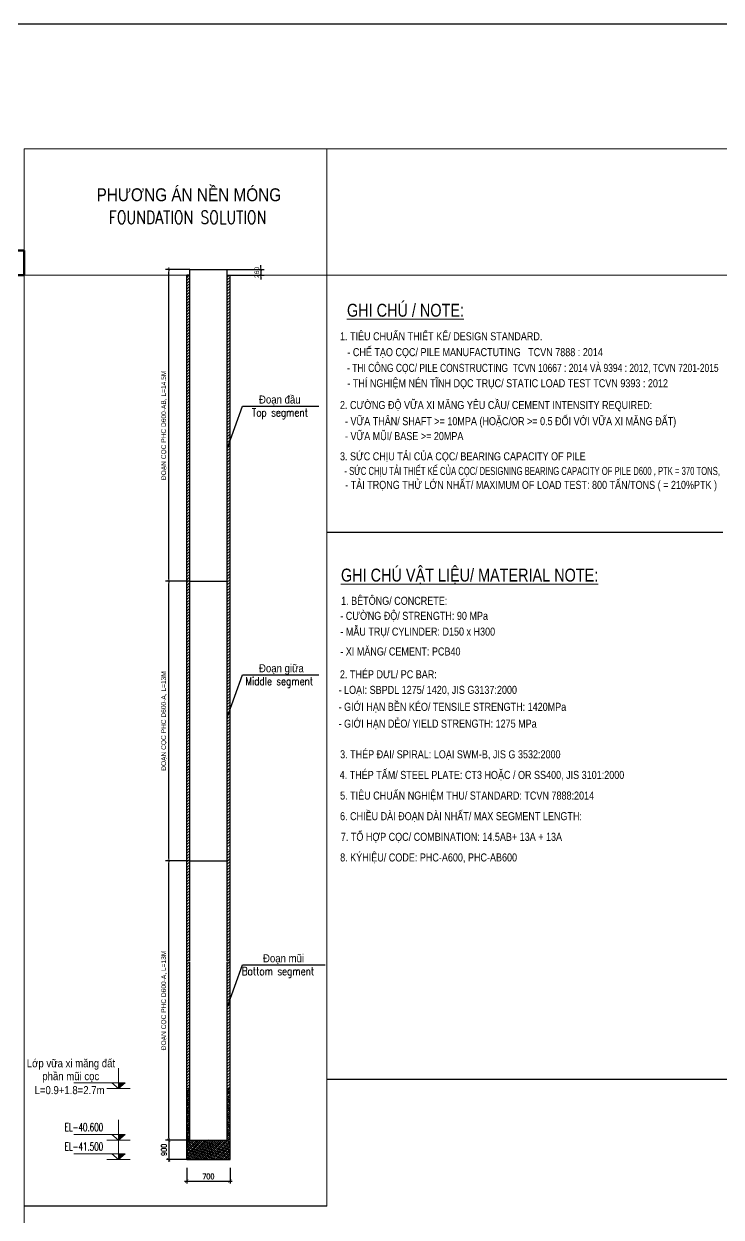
# Model space of a CAD drawing. Header units: millimetres. Extents: x -2123450 to -961021, y -260876 to 649159.
# Drawn here: x -1499517 to -1467108, y 125605 to 181114 of the extents above; entities that cross this region are included whole.
import ezdxf
from ezdxf.enums import TextEntityAlignment as Align

# ---------------------------------------------------------------- set-up
doc = ezdxf.new("R2010")
doc.units = ezdxf.units.MM
doc.header["$LTSCALE"] = 1000
doc.header["$MEASUREMENT"] = 0
doc.header["$PDMODE"] = 66
doc.layers.get('0').update_dxf_attribs({"linetype": 'CONTINUOUS'})
doc.layers.get('DEFPOINTS').update_dxf_attribs({"linetype": 'CONTINUOUS'})
doc.layers.add('dim', color=7, linetype='CONTINUOUS')
for name, color, linetype, lineweight in [('NDC_S_CONTINUOUS', 3, 'CONTINUOUS', 20), ('NDC_S_DIM', 1, 'CONTINUOUS', 9), ('NDC_S_ENG TEXT', 2, 'CONTINUOUS', 9), ('NDC_S_FOUNDATION NAME', 7, 'CONTINUOUS', 20), ('NDC_S_LEADER', 1, 'CONTINUOUS', 9), ('NDC_S_LEVEL', 3, 'CONTINUOUS', 20), ('NDC_S_LEVEL TEXT', 7, 'CONTINUOUS', 20), ('NDC_S_VN TEXT', 7, 'CONTINUOUS', 9)]:
    doc.layers.add(name, color=color, linetype=linetype, lineweight=lineweight)
doc.styles.add('NDC_ARIAL', font='arial.ttf', dxfattribs={"width": 0.8})
doc.styles.add('NDC_ROMANS', font='romans.shx', dxfattribs={"width": 0.8, "bigfont": 'vns.shx'})
doc.styles.add('ROMANS', font='romans', dxfattribs={"width": 0.75, "bigfont": 'vns'})
doc.dimstyles.new('Copy of NDC_1-100', dxfattribs={"dimscale": 100, "dimtxt": 2.2, "dimasz": 1, "dimexe": 1.5, "dimexo": 0, "dimgap": 0.8, "dimtad": 1, "dimdec": 0, "dimlfac": 1.5, "dimdsep": 46, "dimtxsty": 'NDC_ARIAL', "dimblk": 'DIMMARK', "dimcen": 49999.938995, "dimdle": 1.5, "dimclrd": 1, "dimclre": 1, "dimclrt": 3, "dimadec": 0, "dimazin": 0, "dimtfac": 1, "dimtdec": 0, "dimtix": 1, "dimtmove": 2, "dimatfit": 3, "dimfxl": 1, "dimarcsym": 0})
doc.dimstyles.new('DIM100', dxfattribs={"dimscale": 100, "dimtxt": 2.5, "dimasz": 1.5, "dimexe": 1, "dimexo": 0, "dimgap": 1, "dimtad": 1, "dimdec": 0, "dimzin": 0, "dimdsep": 46, "dimtxsty": 'ROMANS', "dimblk": 'ARCHTICK', "dimcen": 0, "dimdle": 1, "dimclrd": 1, "dimclre": 1, "dimclrt": 2, "dimadec": 0, "dimazin": 0, "dimtfac": 1, "dimtdec": 0, "dimtix": 1, "dimtofl": 0, "dimtmove": 2, "dimatfit": 3, "dimldrblk": 'ARCHTICK', "dimfxl": 40, "dimtolj": 1, "dimtzin": 0, "dimarcsym": 0})
doc.dimstyles.new('NDC_1-100', dxfattribs={"dimscale": 100, "dimtxt": 2.2, "dimasz": 1, "dimexe": 1.5, "dimexo": 2, "dimgap": 0.8, "dimtad": 1, "dimdec": 0, "dimdsep": 46, "dimtxsty": 'NDC_ARIAL', "dimblk": 'DIMMARK', "dimcen": 49999.938995, "dimdle": 1.5, "dimclrd": 1, "dimclre": 1, "dimclrt": 3, "dimadec": 0, "dimazin": 0, "dimtfac": 1, "dimtdec": 0, "dimtix": 1, "dimtmove": 2, "dimatfit": 3, "dimfxl": 1, "dimarcsym": 0})
pattern_1 = [(45, (-1681382.09, -80588.645), (-66.29126, 66.29126), [])]

# ---------------------------------------------------------------- blocks, each defined once
blk = doc.blocks.new('TRỤ DC HK4-B3')
at = {"layer": 'NDC_S_CONTINUOUS', "lineweight": 100}
blk.add_lwpolyline([(21936, -4721), (16392, -4721), (16392, -5871), (21936, -5871)], close=True, dxfattribs=at)
blk = doc.blocks.new('COT CAO DO')
at = {"layer": 'NDC_S_LEVEL'}
h = blk.add_hatch(color=256, dxfattribs=at)
h.dxf.hatch_style = 1
h.paths.add_polyline_path([(48207, 284502), (48521, 284502), (48207, 284239)])
for p, q in [((48207, 284239), (48207, 285183)), ((48521, 284502), (46132, 284502)), ((48745, 284239), (47669, 284239)), ((47893, 284502), (48207, 284239)), ((48521, 284502), (48207, 284239))]:
    blk.add_line(p, q, dxfattribs=at)
blk = doc.blocks.new('DIMMARK')
at = {"layer": 'NDC_S_DIM', "color": 1}
blk.add_line((-1.5, 0), (1, 0), dxfattribs=at)
at = {"layer": 'NDC_S_DIM', "color": 2, "const_width": 0.15}
blk.add_lwpolyline([(-0.5, -0.5), (0.5, 0.5)], dxfattribs=at)
blk = doc.blocks.new('*D377')
at = {"layer": 'DEFPOINTS', "color": 0, "transparency": 16777216}
for p in [(-1492781, 155184), (-1491947, 155184), (-1491822, 142184)]:
    blk.add_point(p, dxfattribs=at)
at = {"layer": 'dim', "color": 1, "lineweight": -2, "transparency": 16777216}
for p, q in [((-1491947, 155184), (-1492931, 155184)), ((-1492781, 142284), (-1492781, 155084)), ((-1491822, 142184), (-1492931, 142184))]:
    blk.add_line(p, q, dxfattribs=at)
at = {"layer": 'dim', "color": 1, "lineweight": -2, "transparency": 16777216, "xscale": 100, "yscale": 100, "zscale": 100}
for p, rotation in [((-1492781, 155184), 90), ((-1492781, 142184), 270)]:
    blk.add_blockref('DIMMARK', p, dxfattribs=dict(at, rotation=rotation))
at = {"layer": 'dim', "color": 3, "transparency": 16777216, "insert": (-1492997, 148684), "char_height": 220, "attachment_point": 5, "rotation": 90, "style": 'NDC_ARIAL'}
blk.add_mtext('ĐOẠN CỌC PHC D600-A, L=13M', dxfattribs=at)
blk = doc.blocks.new('*D378')
at = {"layer": 'DEFPOINTS', "color": 0, "transparency": 16777216}
for p in [(-1492781, 142184), (-1491947, 142184), (-1491822, 129184)]:
    blk.add_point(p, dxfattribs=at)
at = {"layer": 'dim', "color": 1, "lineweight": -2, "transparency": 16777216}
for p, q in [((-1491947, 142184), (-1492931, 142184)), ((-1492781, 129284), (-1492781, 142084)), ((-1491822, 129184), (-1492931, 129184))]:
    blk.add_line(p, q, dxfattribs=at)
at = {"layer": 'dim', "color": 1, "lineweight": -2, "transparency": 16777216, "xscale": 100, "yscale": 100, "zscale": 100}
for p, rotation in [((-1492781, 142184), 90), ((-1492781, 129184), 270)]:
    blk.add_blockref('DIMMARK', p, dxfattribs=dict(at, rotation=rotation))
at = {"layer": 'dim', "color": 3, "transparency": 16777216, "insert": (-1492997, 135684), "char_height": 220, "attachment_point": 5, "rotation": 90, "style": 'NDC_ARIAL'}
blk.add_mtext('ĐOẠN CỌC PHC D600-A, L=13M', dxfattribs=at)
blk = doc.blocks.new('_ArchTick')
at = {"color": 0, "linetype": 'ByBlock', "lineweight": 0, "const_width": 0.15}
blk.add_lwpolyline([(-0.5, -0.5), (0.5, 0.5)], dxfattribs=at)
blk = doc.blocks.new('*D379')
at = {"color": 1, "lineweight": -2, "transparency": 16777216}
for p, q in [((-1491947, 129184), (-1492881, 129184)), ((-1492781, 129284), (-1492781, 128184)), ((-1491947, 128284), (-1492881, 128284))]:
    blk.add_line(p, q, dxfattribs=at)
at = {"layer": 'DEFPOINTS', "color": 0, "transparency": 16777216}
for p in [(-1491947, 129184), (-1492781, 128284), (-1491947, 128284)]:
    blk.add_point(p, dxfattribs=at)
at = {"color": 1, "lineweight": -2, "transparency": 16777216, "xscale": 150, "yscale": 150, "zscale": 150}
for p, rotation in [((-1492781, 129184), 90), ((-1492781, 128284), 270)]:
    blk.add_blockref('_ArchTick', p, dxfattribs=dict(at, rotation=rotation))
at = {"color": 2, "transparency": 16777216, "insert": (-1493006, 128734), "char_height": 250, "attachment_point": 5, "rotation": 90, "style": 'ROMANS'}
blk.add_mtext('\\A1;900', dxfattribs=at)
blk = doc.blocks.new('*D348')
at = {"layer": 'DEFPOINTS', "color": 0, "transparency": 16777216}
for p in [(-1492781, 169684), (-1491810, 169684), (-1491822, 155184)]:
    blk.add_point(p, dxfattribs=at)
at = {"layer": 'dim', "color": 1, "lineweight": -2, "transparency": 16777216}
for p, q in [((-1491810, 169684), (-1492931, 169684)), ((-1492781, 155284), (-1492781, 169584)), ((-1491822, 155184), (-1492931, 155184))]:
    blk.add_line(p, q, dxfattribs=at)
at = {"layer": 'dim', "color": 1, "lineweight": -2, "transparency": 16777216, "xscale": 100, "yscale": 100, "zscale": 100}
for p, rotation in [((-1492781, 169684), 90), ((-1492781, 155184), 270)]:
    blk.add_blockref('DIMMARK', p, dxfattribs=dict(at, rotation=rotation))
at = {"layer": 'dim', "color": 3, "transparency": 16777216, "insert": (-1492997, 162434), "char_height": 220, "attachment_point": 5, "rotation": 90, "style": 'NDC_ARIAL'}
blk.add_mtext('ĐOẠN CỌC PHC D600-AB, L=14.5M', dxfattribs=at)
blk = doc.blocks.new('*D349')
at = {"layer": 'DEFPOINTS', "color": 0, "transparency": 16777216}
for p in [(-1490060, 169684), (-1490060, 169424), (-1488500, 169424)]:
    blk.add_point(p, dxfattribs=at)
at = {"layer": 'dim', "color": 1, "lineweight": -2, "transparency": 16777216}
for p, q in [((-1488500, 169784), (-1488500, 169884)), ((-1490060, 169684), (-1488350, 169684)), ((-1490060, 169424), (-1488350, 169424)), ((-1488500, 169684), (-1488500, 169424)), ((-1488500, 169324), (-1488500, 169224))]:
    blk.add_line(p, q, dxfattribs=at)
at = {"layer": 'dim', "color": 1, "lineweight": -2, "transparency": 16777216, "xscale": 100, "yscale": 100, "zscale": 100}
for p, rotation in [((-1488500, 169684), 270), ((-1488500, 169424), 90)]:
    blk.add_blockref('DIMMARK', p, dxfattribs=dict(at, rotation=rotation))
at = {"layer": 'dim', "color": 3, "transparency": 16777216, "insert": (-1488692, 169554), "char_height": 220, "attachment_point": 5, "rotation": 90, "style": 'NDC_ARIAL'}
blk.add_mtext('260', dxfattribs=at)
blk = doc.blocks.new('*D868')
at = {"color": 1, "lineweight": -2, "transparency": 16777216}
for p, q in [((-1491947, 127900), (-1491947, 127175)), ((-1489935, 127900), (-1489935, 127175)), ((-1492047, 127275), (-1489835, 127275))]:
    blk.add_line(p, q, dxfattribs=at)
at = {"layer": 'DEFPOINTS', "color": 0, "transparency": 16777216}
for p in [(-1491947, 127900), (-1489935, 127900), (-1489935, 127275)]:
    blk.add_point(p, dxfattribs=at)
at = {"color": 1, "lineweight": -2, "transparency": 16777216, "xscale": 150, "yscale": 150, "zscale": 150, "rotation": 180}
blk.add_blockref('_ArchTick', (-1491947, 127275), dxfattribs=at)
at = {"color": 1, "lineweight": -2, "transparency": 16777216, "xscale": 150, "yscale": 150, "zscale": 150}
blk.add_blockref('_ArchTick', (-1489935, 127275), dxfattribs=at)
at = {"color": 2, "transparency": 16777216, "insert": (-1490941, 127500), "char_height": 250, "attachment_point": 5, "style": 'ROMANS'}
blk.add_mtext('\\A1;700', dxfattribs=at)

msp = doc.modelspace()

# ---------------------------------------------------------------- hatches: boundary and pattern name
h = msp.add_hatch()
h.set_pattern_fill('ANSI31', color=256, scale=750, style=0)
h.set_pattern_definition(pattern_1)
h.paths.add_polyline_path([(-1489935.25, 142762.75), (-1489957.88, 142762.75, -1), (-1490039.84, 142762.75, -1), (-1489957.88, 142762.75), (-1489935.25, 142762.75), (-1489935.25, 146479.53), (-1490060.25, 146479.53), (-1490060.25, 137521.36), (-1489935.25, 137521.36)])
h.paths.add_polyline_path([(-1491810.25, 146479.53), (-1491935.25, 146479.53), (-1491935.25, 137521.36), (-1491810.25, 137521.36)])
h.paths.add_polyline_path([(-1505991.96, 134582.03), (-1505991.96, 139982.69), (-1506532.14, 139982.69), (-1506532.14, 134582.03)], flags=9)
h.paths.add_polyline_path([(-1505925.25, 131867.4), (-1505925.25, 132949.73), (-1506543.46, 132949.73), (-1506543.46, 131867.4)], flags=9)
h.paths.add_polyline_path([(-1505925.25, 131867.4), (-1505925.25, 132949.73), (-1506543.46, 132949.73), (-1506543.46, 131867.4)], flags=9)
h.paths.add_polyline_path([(-1505991.96, 142582.03), (-1505991.96, 147982.69), (-1506532.14, 147982.69), (-1506532.14, 142582.03)], flags=9)
h.paths.add_polyline_path([(-1505991.96, 150082.03), (-1505991.96, 155482.69), (-1506532.14, 155482.69), (-1506532.14, 150082.03)], flags=9)
h.paths.add_polyline_path([(-1501302.26, 143566.75), (-1501302.26, 155263.68), (-1501920.48, 155263.68), (-1501920.48, 143566.75)], flags=9)
h.paths.add_polyline_path([(-1503921.21, 130739.86), (-1503071.96, 130739.86), (-1503071.96, 131358.07), (-1503921.21, 131358.07)], flags=9)
h.paths.add_polyline_path([(-1518145.3, 131867.4), (-1518145.3, 132949.73), (-1518763.51, 132949.73), (-1518763.51, 131867.4)], flags=9)
h.paths.add_polyline_path([(-1518145.3, 131867.4), (-1518145.3, 132949.73), (-1518763.51, 132949.73), (-1518763.51, 131867.4)], flags=9)
h.paths.add_polyline_path([(-1518212.01, 152832.03), (-1518212.01, 158232.69), (-1518752.19, 158232.69), (-1518752.19, 152832.03)], flags=9)
h.paths.add_polyline_path([(-1513423.88, 132781.42), (-1513423.88, 133863.75), (-1514042.1, 133863.75), (-1514042.1, 132781.42)], flags=9)
h.paths.add_polyline_path([(-1513522.32, 146316.75), (-1513522.32, 158013.68), (-1514140.53, 158013.68), (-1514140.53, 146316.75)], flags=9)
h.paths.add_polyline_path([(-1516141.26, 130739.86), (-1515292.01, 130739.86), (-1515292.01, 131358.07), (-1516141.26, 131358.07)], flags=9)
h.paths.add_polyline_path([(-1482092.07, 134582.03), (-1482092.07, 139982.69), (-1482632.24, 139982.69), (-1482632.24, 134582.03)], flags=9)
h.paths.add_polyline_path([(-1482025.36, 131767.4), (-1482025.36, 132849.73), (-1482643.57, 132849.73), (-1482643.57, 131767.4)], flags=9)
h.paths.add_polyline_path([(-1482092.07, 142582.03), (-1482092.07, 147982.69), (-1482632.24, 147982.69), (-1482632.24, 142582.03)], flags=9)
h.paths.add_polyline_path([(-1482092.07, 150082.03), (-1482092.07, 155482.69), (-1482632.24, 155482.69), (-1482632.24, 150082.03)], flags=9)
h.paths.add_polyline_path([(-1477402.37, 143891.51), (-1477402.37, 155238.92), (-1478020.59, 155238.92), (-1478020.59, 143891.51)], flags=9)
h.paths.add_polyline_path([(-1480019.89, 130539.86), (-1479170.64, 130539.86), (-1479170.64, 131158.07), (-1480019.89, 131158.07)], flags=9)
h.paths.add_polyline_path([(-1493363.81, 131767.4), (-1493363.81, 132849.73), (-1493982.02, 132849.73), (-1493982.02, 131767.4)], flags=9)
h.paths.add_polyline_path([(-1488740.82, 146466.75), (-1488740.82, 158163.68), (-1489359.04, 158163.68), (-1489359.04, 146466.75)], flags=9)
h.paths.add_polyline_path([(-1491358.34, 130539.86), (-1490509.09, 130539.86), (-1490509.09, 131158.07), (-1491358.34, 131158.07)], flags=9)
h.paths.add_polyline_path([(-1488642.39, 132831.42), (-1488642.39, 133913.75), (-1489260.61, 133913.75), (-1489260.61, 132831.42)], flags=9)
h.paths.add_polyline_path([(-1501203.83, 132781.42), (-1501203.83, 133863.75), (-1501822.05, 133863.75), (-1501822.05, 132781.42)], flags=9)
h.paths.add_polyline_path([(-1518212.01, 143832.03), (-1518212.01, 149232.69), (-1518752.19, 149232.69), (-1518752.19, 143832.03)], flags=9)
h.paths.add_polyline_path([(-1518212.01, 134832.03), (-1518212.01, 140232.69), (-1518752.19, 140232.69), (-1518752.19, 134832.03)], flags=9)
h.paths.add_polyline_path([(-1477303.94, 132831.42), (-1477303.94, 133913.75), (-1477922.16, 133913.75), (-1477922.16, 132831.42)], flags=9)
h.paths.add_polyline_path([(-1493430.52, 152832.03), (-1493430.52, 158232.69), (-1493970.69, 158232.69), (-1493970.69, 152832.03)], flags=9)
h.paths.add_polyline_path([(-1493430.52, 143832.03), (-1493430.52, 149232.69), (-1493970.69, 149232.69), (-1493970.69, 143832.03)], flags=9)
h.paths.add_polyline_path([(-1493430.52, 134832.03), (-1493430.52, 140232.69), (-1493970.69, 140232.69), (-1493970.69, 134832.03)], flags=9)
h.paths.add_polyline_path([(-1477087.97, 136631.88), (-1472191.79, 136631.88), (-1472191.79, 137825.6), (-1477087.97, 137825.6)], flags=9)
h.paths.add_polyline_path([(-1476628.68, 136031.22), (-1472832.22, 136031.22), (-1472832.22, 136649.43), (-1476628.68, 136649.43)], flags=9)
h.paths.add_polyline_path([(-1500987.86, 136331.88), (-1496091.68, 136331.88), (-1496091.68, 137525.6), (-1500987.86, 137525.6)], flags=9)
h.paths.add_polyline_path([(-1500750.69, 135731.22), (-1496954.23, 135731.22), (-1496954.23, 136349.43), (-1500750.69, 136349.43)], flags=9)
h.paths.add_polyline_path([(-1487003.53, 133106.84), (-1485083.21, 133106.84), (-1485083.21, 133725.06), (-1487003.53, 133725.06)], flags=9)
h.paths.add_polyline_path([(-1487957.31, 131921.12), (-1484572.79, 131921.12), (-1484572.79, 133115.05), (-1487957.31, 133115.05)], flags=9)
h.paths.add_polyline_path([(-1475062.46, 164779.27), (-1473608.09, 164779.27), (-1473608.09, 165397.48), (-1475062.46, 165397.48)], flags=9)
h.paths.add_polyline_path([(-1476884.53, 164183.67), (-1473032.21, 164183.67), (-1473032.21, 164801.88), (-1476884.53, 164801.88)], flags=9)
h.paths.add_polyline_path([(-1494144.52, 128967.98), (-1487826.72, 128967.98), (-1487826.72, 130161.91), (-1494144.52, 130161.91)], flags=9)
h.paths.add_polyline_path([(-1488443.64, 142159.55), (-1483547.46, 142159.55), (-1483547.46, 143353.48), (-1488443.64, 143353.48)], flags=9)
h.paths.add_polyline_path([(-1488426.42, 136631.88), (-1483530.24, 136631.88), (-1483530.24, 137825.6), (-1488426.42, 137825.6)], flags=9)
h.paths.add_polyline_path([(-1487967.13, 136031.22), (-1484170.67, 136031.22), (-1484170.67, 136649.43), (-1487967.13, 136649.43)], flags=9)
h.paths.add_polyline_path([(-1487144.21, 169572.95), (-1485596.53, 169572.95), (-1485596.53, 170191.16), (-1487144.21, 170191.16)], flags=9)
h.paths.add_polyline_path([(-1488108.21, 168387.23), (-1483968.17, 168387.23), (-1483968.17, 169581.16), (-1488108.21, 169581.16)], flags=9)
h.paths.add_polyline_path([(-1495399.52, 170831.94), (-1493607.09, 170831.94), (-1493607.09, 171450.15), (-1495399.52, 171450.15)], flags=9)
h.paths.add_polyline_path([(-1495591.29, 169634.36), (-1493508.07, 169634.36), (-1493508.07, 170828.09), (-1495591.29, 170828.09)], flags=9)
h.paths.add_polyline_path([(-1482806.07, 128967.98), (-1476488.27, 128967.98), (-1476488.27, 130161.91), (-1482806.07, 130161.91)], flags=9)
h.paths.add_polyline_path([(-1477105.19, 142159.55), (-1472209.01, 142159.55), (-1472209.01, 143353.48), (-1477105.19, 143353.48)], flags=9)
h.paths.add_polyline_path([(-1475665.08, 133106.84), (-1473744.76, 133106.84), (-1473744.76, 133725.06), (-1475665.08, 133725.06)], flags=9)
h.paths.add_polyline_path([(-1476618.85, 131921.12), (-1473234.34, 131921.12), (-1473234.34, 133115.05), (-1476618.85, 133115.05)], flags=9)
h.paths.add_polyline_path([(-1475805.76, 169572.95), (-1474258.08, 169572.95), (-1474258.08, 170191.16), (-1475805.76, 170191.16)], flags=9)
h.paths.add_polyline_path([(-1476769.76, 168387.23), (-1472629.72, 168387.23), (-1472629.72, 169581.16), (-1476769.76, 169581.16)], flags=9)
h.paths.add_polyline_path([(-1499843.95, 164779.27), (-1498389.58, 164779.27), (-1498389.58, 165397.48), (-1499843.95, 165397.48)], flags=9)
h.paths.add_polyline_path([(-1500784.42, 164183.67), (-1496932.1, 164183.67), (-1496932.1, 164801.88), (-1500784.42, 164801.88)], flags=9)
h.paths.add_polyline_path([(-1518926.01, 128967.98), (-1512608.21, 128967.98), (-1512608.21, 130161.91), (-1518926.01, 130161.91)], flags=9)
h.paths.add_polyline_path([(-1513225.13, 142159.55), (-1508328.95, 142159.55), (-1508328.95, 143353.48), (-1513225.13, 143353.48)], flags=9)
h.paths.add_polyline_path([(-1513207.91, 136331.88), (-1508311.73, 136331.88), (-1508311.73, 137525.6), (-1513207.91, 137525.6)], flags=9)
h.paths.add_polyline_path([(-1512970.74, 135731.22), (-1509174.28, 135731.22), (-1509174.28, 136349.43), (-1512970.74, 136349.43)], flags=9)
h.paths.add_polyline_path([(-1511785.02, 133306.84), (-1509864.7, 133306.84), (-1509864.7, 133925.06), (-1511785.02, 133925.06)], flags=9)
h.paths.add_polyline_path([(-1512738.8, 132121.12), (-1509354.28, 132121.12), (-1509354.28, 133315.05), (-1512738.8, 133315.05)], flags=9)
h.paths.add_polyline_path([(-1511925.7, 169572.95), (-1510378.02, 169572.95), (-1510378.02, 170191.16), (-1511925.7, 170191.16)], flags=9)
h.paths.add_polyline_path([(-1512889.7, 168387.23), (-1508749.66, 168387.23), (-1508749.66, 169581.16), (-1512889.7, 169581.16)], flags=9)
h.paths.add_polyline_path([(-1520181.01, 170831.94), (-1518388.58, 170831.94), (-1518388.58, 171450.15), (-1520181.01, 171450.15)], flags=9)
h.paths.add_polyline_path([(-1520372.78, 169634.36), (-1518289.56, 169634.36), (-1518289.56, 170828.09), (-1520372.78, 170828.09)], flags=9)
h.paths.add_polyline_path([(-1506705.96, 128967.98), (-1500388.16, 128967.98), (-1500388.16, 130161.91), (-1506705.96, 130161.91)], flags=9)
h.paths.add_polyline_path([(-1501005.08, 142159.55), (-1496108.9, 142159.55), (-1496108.9, 143353.48), (-1501005.08, 143353.48)], flags=9)
h.paths.add_polyline_path([(-1499564.97, 133306.84), (-1497644.65, 133306.84), (-1497644.65, 133925.06), (-1499564.97, 133925.06)], flags=9)
h.paths.add_polyline_path([(-1500518.75, 132121.12), (-1497134.23, 132121.12), (-1497134.23, 133315.05), (-1500518.75, 133315.05)], flags=9)
h.paths.add_polyline_path([(-1499705.65, 169572.95), (-1498157.97, 169572.95), (-1498157.97, 170191.16), (-1499705.65, 170191.16)], flags=9)
h.paths.add_polyline_path([(-1500669.65, 168387.23), (-1496529.61, 168387.23), (-1496529.61, 169581.16), (-1500669.65, 169581.16)], flags=9)
h = msp.add_hatch()
h.set_pattern_fill('ANSI31', color=256, scale=750, style=0)
h.set_pattern_definition(pattern_1)
h.paths.add_polyline_path([(-1489935.25, 169424.27), (-1490060.25, 169424.27), (-1490060.25, 146521.36), (-1489935.25, 146521.36)])
h.paths.add_polyline_path([(-1491810.25, 169424.27), (-1491947.04, 169424.27), (-1491935.25, 146521.36), (-1491810.25, 146521.36)])
h = msp.add_hatch()
h.set_pattern_fill('ANSI31', color=256, scale=750, style=0)
h.set_pattern_definition(pattern_1)
h.paths.add_polyline_path([(-1489935.25, 137479.53), (-1490060.25, 137479.53), (-1490060.25, 131584.26), (-1489935.25, 131584.26)])
h.paths.add_polyline_path([(-1491810.25, 137479.53), (-1491935.25, 137479.53), (-1491947.04, 131584.26), (-1491810.25, 131584.26)])
h = msp.add_hatch()
h.set_pattern_fill('ANSI38', color=256, scale=550, style=0)
h.set_pattern_definition([(45, (-1681382.09, -88035.73), (-48.613591, 48.613591), []), (135, (-1681382.09, -88035.73), (-145.840774, 48.613591), [171.875, -103.125])])
h.paths.add_polyline_path([(-1491810.25, 131584.26), (-1491947.04, 131584.26), (-1491947.04, 128284.26), (-1489935.25, 128284.26), (-1489935.25, 131584.26), (-1490060.25, 131584.26), (-1490060.25, 129184.26), (-1491810.25, 129184.26)])

# ---------------------------------------------------------------- linework, layer by layer
for p, q in [((-1491947.04, 128284.26), (-1491947.04, 169424.27)), ((-1491810.25, 169424.27), (-1491947.04, 169424.27)), ((-1491810.25, 144595.83), (-1491810.25, 169684.26)), ((-1491810.25, 169684.26), (-1490060.25, 169684.26)), ((-1490060.25, 144595.83), (-1490060.25, 169684.26)), ((-1490060.25, 169424.27), (-1489935.25, 169424.27)), ((-1489935.25, 128284.26), (-1489935.25, 169424.27)), ((-1485432.2, 157461.99), (-1467022.14, 157461.99)), ((-1491810.25, 155184.26), (-1490060.25, 155184.26)), ((-1491810.25, 137521.36), (-1491810.25, 144595.83)), ((-1490060.25, 137521.36), (-1490060.25, 144595.83)), ((-1491810.25, 142184.26), (-1490060.25, 142184.26)), ((-1491810.25, 129184.26), (-1491810.25, 137479.53)), ((-1490060.25, 129184.26), (-1490060.25, 137479.53)), ((-1491947.04, 131584.26), (-1491810.25, 131584.26)), ((-1490060.25, 131584.26), (-1489935.25, 131584.26)), ((-1485432.2, 132017.34), (-1414575.18, 132017.34)), ((-1491810.25, 129184.26), (-1490060.25, 129184.26)), ((-1491947.04, 128284.26), (-1489935.25, 128284.26)), ((-1485432.2, 126113.11), (-1499523.06, 126113.11))]:
    msp.add_line(p, q)
at = {"layer": 'DEFPOINTS'}
msp.add_lwpolyline([(-1528125.18, 181113.77), (-1401975.18, 181113.77), (-1401975.18, 92013.77), (-1528125.18, 92013.77)], close=True, dxfattribs=at)
at = {"layer": 'NDC_S_CONTINUOUS'}
for p, q in [((-1499510.6, 94563.77), (-1499510.6, 175295.06)), ((-1414575.18, 175295.06), (-1499510.6, 175295.06)), ((-1485432.2, 175295.06), (-1485432.2, 126113.11)), ((-1491947.04, 169424.27), (-1499510.6, 169424.27)), ((-1414575.18, 169424.27), (-1489935.25, 169424.27))]:
    msp.add_line(p, q, dxfattribs=at)

# ---------------------------------------------------------------- block references
at = {"layer": 'NDC_S_DIM', "lineweight": 100}
for p in [(-1543329.29, -152654.41), (-1543329.29, -155054.41), (-1543329.29, -155954.41)]:
    msp.add_blockref('COT CAO DO', p, dxfattribs=at)
at = {"layer": 'NDC_S_FOUNDATION NAME', "color": 3}
msp.add_blockref('TRỤ DC HK4-B3', (-1521446.25, 175295.06), dxfattribs=at)

# ---------------------------------------------------------------- texts
at = {"layer": 'NDC_S_ENG TEXT', "style": 'NDC_ROMANS', "width": 0.8}
msp.add_text('FOUNDATION SOLUTION', height=600, dxfattribs=at).set_placement((-1491910.41, 171814.49), align=Align.CENTER)
for s, p in [('Top segment', (-1488921.9, 162853.89)), ('Middle segment', (-1489221.9, 150353.89)), ('Bottom segment', (-1489390.36, 136861.16))]:
    msp.add_text(s, height=375, dxfattribs=at).set_placement(p)
at = {"layer": 'NDC_S_FOUNDATION NAME', "style": 'NDC_ARIAL', "width": 0.85}
msp.add_text('PHƯƠNG ÁN NỀN MÓNG', height=600, dxfattribs=at).set_placement((-1491847.2, 173250.77), align=Align.MIDDLE)
for s, p in [('Đoạn đầu', (-1488586.51, 163451.58)), ('Đoạn giữa', (-1488586.51, 150951.58)), ('Đoạn mũi', (-1488400.39, 137458.84)), ('Lớp vữa xi măng đất', (-1499381.06, 132575.13)), ('phần mũi cọc', (-1498661.06, 131975.13)), ('L=0.9+1.8=2.7m', (-1499021.06, 131325.13))]:
    msp.add_text(s, height=375, dxfattribs=at).set_placement(p)
at = {"layer": 'NDC_S_LEVEL TEXT', "style": 'NDC_ROMANS', "width": 0.65}
for s, p in [('EL-40.600', (-1496728.43, 129602.05)), ('EL-41.500', (-1496728.43, 128702.05))]:
    msp.add_text(s, height=375, dxfattribs=at).set_placement(p, align=Align.CENTER)
at = {"layer": 'NDC_S_VN TEXT', "style": 'NDC_ARIAL', "width": 0.8}
for s, p in [('%%UGHI CHÚ / NOTE:', (-1484498.15, 167491.54)), ('%%UGHI CHÚ VẬT LIỆU/ MATERIAL NOTE:', (-1484777.17, 155172.23))]:
    msp.add_text(s, height=600, dxfattribs=at).set_placement(p)
at = {"layer": 'NDC_S_VN TEXT', "lineweight": 70, "style": 'NDC_ARIAL'}
for s, width, p in [('   1. TIÊU CHUẨN THIẾT KẾ/ DESIGN STANDARD.', 0.8, (-1485172.58, 166392.16)), ('  - CHẾ TẠO CỌC/ PILE MANUFACTUTING   TCVN 7888 : 2014', 0.8, (-1484713.05, 165655.73)), ('  - THI CÔNG CỌC/ PILE CONSTRUCTING  TCVN 10667 : 2014 VÀ 9394 : 2012, TCVN 7201-2015', 0.75, (-1484713.05, 164922.15)), ('  - THÍ NGHIỆM NÉN TĨNH DỌC TRỤC/ STATIC LOAD TEST TCVN 9393 : 2012', 0.8, (-1484713.05, 164208.99)), ('   2. CƯỜNG ĐỘ VỮA XI MĂNG YÊU CẦU/ CEMENT INTENSITY REQUIRED:', 0.8, (-1485172.58, 163195.06)), ('  - VỮA THÂN/ SHAFT >= 10MPA (HOẶC/OR >= 0.5 ĐỐI VỚI VỮA XI MĂNG ĐẤT)', 0.8, (-1484823.97, 162444.33)), ('  - VỮA MŨI/ BASE >= 20MPA', 0.8, (-1484823.97, 161750.9)), ('   3. SỨC CHỊU TẢI CỦA CỌC/ BEARING CAPACITY OF PILE', 0.8, (-1485172.58, 160808.94)), ('  - SỨC CHỊU TẢI THIẾT KẾ CỦA CỌC/ DESIGNING BEARING CAPACITY OF PILE D600 , PTK = 370 TONS,', 0.68, (-1484814.26, 160128.53)), ('  - TẢI TRỌNG THỬ LỚN NHẤT/ MAXIMUM OF LOAD TEST: 800 TẤN/TONS ( = 210%%%PTK )', 0.8, (-1484814.26, 159480.23)), ('1. BÊTÔNG/ CONCRETE:', 0.8, (-1484771.28, 154087.28)), ('- CƯỜNG ĐỘ/ STRENGTH: 90 MPa', 0.8, (-1484808.89, 153388.48)), ('- MẪU TRỤ/ CYLINDER: D150 x H300', 0.8, (-1484808.89, 152654.57)), ('- XI MĂNG/ CEMENT: PCB40', 0.8, (-1484808.89, 151731)), ('2. THÉP DƯL/ PC BAR:', 0.8, (-1484826.88, 150668.39)), ('- LOẠI: SBPDL 1275/ 1420, JIS G3137:2000', 0.8, (-1484889.52, 149944.66)), ('- GIỚI HẠN BỀN KÉO/ TENSILE STRENGTH: 1420MPa', 0.8, (-1484889.52, 149156.53)), ('- GIỚI HẠN DẺO/ YIELD STRENGTH: 1275 MPa', 0.8, (-1484889.52, 148374.14)), ('3. THÉP ĐAI/ SPIRAL: LOẠI SWM-B, JIS G 3532:2000', 0.8, (-1484818.01, 146947.61)), ('4. THÉP TẤM/ STEEL PLATE: CT3 HOẶC / OR SS400, JIS 3101:2000', 0.8, (-1484838.47, 145988.08)), ('5. TIÊU CHUẨN NGHIỆM THU/ STANDARD: TCVN 7888:2014', 0.8, (-1484818.35, 145028.55)), ('6. CHIỀU DÀI ĐOẠN DÀI NHẤT/ MAX SEGMENT LENGTH:', 0.8, (-1484821.08, 144069.03)), ('7. TỔ HỢP CỌC/ COMBINATION: 14.5AB+ 13A + 13A', 0.8, (-1484782.91, 143109.5)), ('8. KÝHIỆU/ CODE: PHC-A600, PHC-AB600', 0.8, (-1484814.26, 142149.97))]:
    msp.add_text(s, height=375, dxfattribs=dict(at, width=width)).set_placement(p)

# ---------------------------------------------------------------- dimensions: what is measured, and where the dimension line sits
dim = msp.add_linear_dim(base=(-1492780.6, 128284.26), p1=(-1491947.04, 129184.26), p2=(-1491947.04, 128284.26), angle=90, dimstyle='DIM100')
dim.commit()
dim.dimension.update_dxf_attribs({"geometry": '*D379', "text_midpoint": (-1493005.6, 128734.26)})
dim = msp.add_linear_dim(base=(-1489935.25, 127275.29), p1=(-1491947.04, 127899.57), p2=(-1489935.25, 127899.57), text='700', dimstyle='DIM100')
dim.commit()
dim.dimension.update_dxf_attribs({"geometry": '*D868', "text_midpoint": (-1490941.15, 127500.29)})
at = {"layer": 'dim'}
for base, p1, p2, text, picture, middle in [((-1488499.84, 169424.27), (-1490060.25, 169684.26), (-1490060.25, 169424.27), '260', '*D349', (-1488692.17, 169554.27)), ((-1492780.6, 169684.26), (-1491822.04, 155184.26), (-1491810.25, 169684.26), 'ĐOẠN CỌC PHC D600-AB, L=14.5M', '*D348', (-1492996.93, 162434.26)), ((-1492780.6, 155184.26), (-1491822.04, 142184.26), (-1491947.04, 155184.26), 'ĐOẠN CỌC PHC D600-A, L=13M', '*D377', (-1492996.93, 148684.26)), ((-1492780.6, 142184.26), (-1491822.04, 129184.26), (-1491947.04, 142184.26), 'ĐOẠN CỌC PHC D600-A, L=13M', '*D378', (-1492996.93, 135684.26))]:
    dim = msp.add_linear_dim(base=base, p1=p1, p2=p2, angle=90, text=text, dimstyle='Copy of NDC_1-100', dxfattribs=at)
    dim.commit()
    dim.dimension.update_dxf_attribs({"geometry": picture, "text_midpoint": middle})

# ---------------------------------------------------------------- leaders
at = {"layer": 'NDC_S_LEADER'}
for points in [[(-1490060.25, 161350.36), (-1489352.19, 163332.69), (-1485810.96, 163332.69)], [(-1490060.25, 148850.36), (-1489352.19, 150832.69), (-1485810.96, 150832.69)], [(-1490060.25, 135357.63), (-1489352.19, 137339.96), (-1485506.77, 137339.96)]]:
    msp.add_leader(points, dimstyle='NDC_1-100', override={"dimscale": 1, "dimasz": 200, "dimfxl": 150}, dxfattribs=at)

doc.saveas('drawing.dxf')
